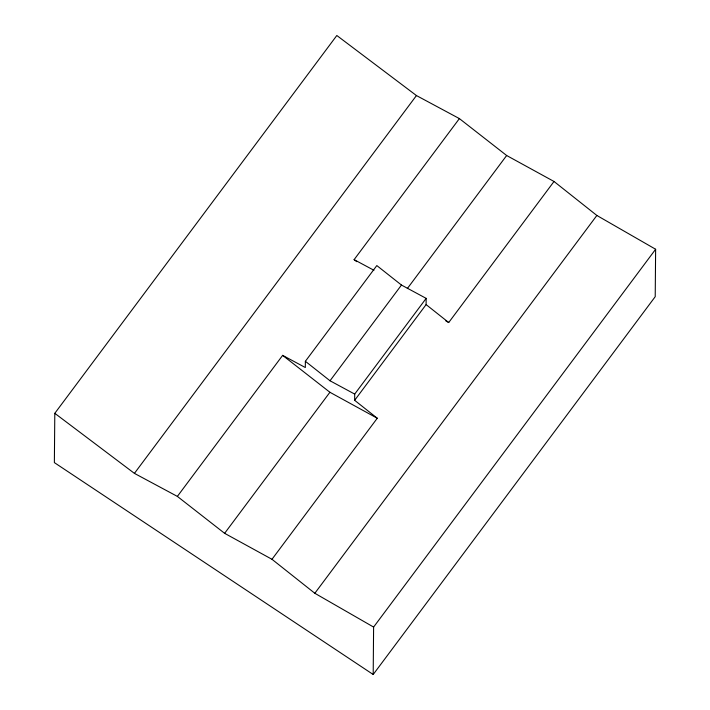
<?xml version="1.0" encoding="UTF-8"?>
<svg xmlns="http://www.w3.org/2000/svg" width="710" height="710" viewBox="0 0 710 710"><rect width="100%" height="100%" fill="white"/><g stroke="black" fill="none" stroke-linecap="round" stroke-linejoin="round"><path stroke-width="1.06" d="M54.803 413.318L54.368 462.609L373.194 674.5L655.215 296.682L655.632 249.254L596.861 215.458L554.013 181.476L506.656 155.508L459.388 118.597L416.442 95.557L336.824 35.5L54.803 413.318L134.421 473.375L177.367 496.405L224.626 533.325L271.983 559.294L314.832 593.276L373.602 627.072L373.194 674.5M271.983 559.294L377.267 418.243L354.654 400.307L426.106 304.59L426.16 298.369L401.469 285.047L376.824 265.575L305.371 361.301L305.318 367.523L282.651 355.364L177.367 496.405M354.654 400.307L354.707 394.094L426.16 298.369M134.421 473.375L416.442 95.557M356.686 261.653L354.104 259.638L459.388 118.597M305.371 361.301L330.017 380.773L401.469 285.047M224.626 533.325L329.91 392.275L377.267 418.243M407.327 288.571L506.656 155.508M445.827 320.929L448.72 322.526L554.013 181.476M314.832 593.276L596.861 215.458M373.602 627.072L655.632 249.254M354.104 259.638L373.939 270.279M330.017 380.773L354.707 394.094M282.651 355.364L329.91 392.275M426.106 304.59L448.72 322.526"/></g></svg>
